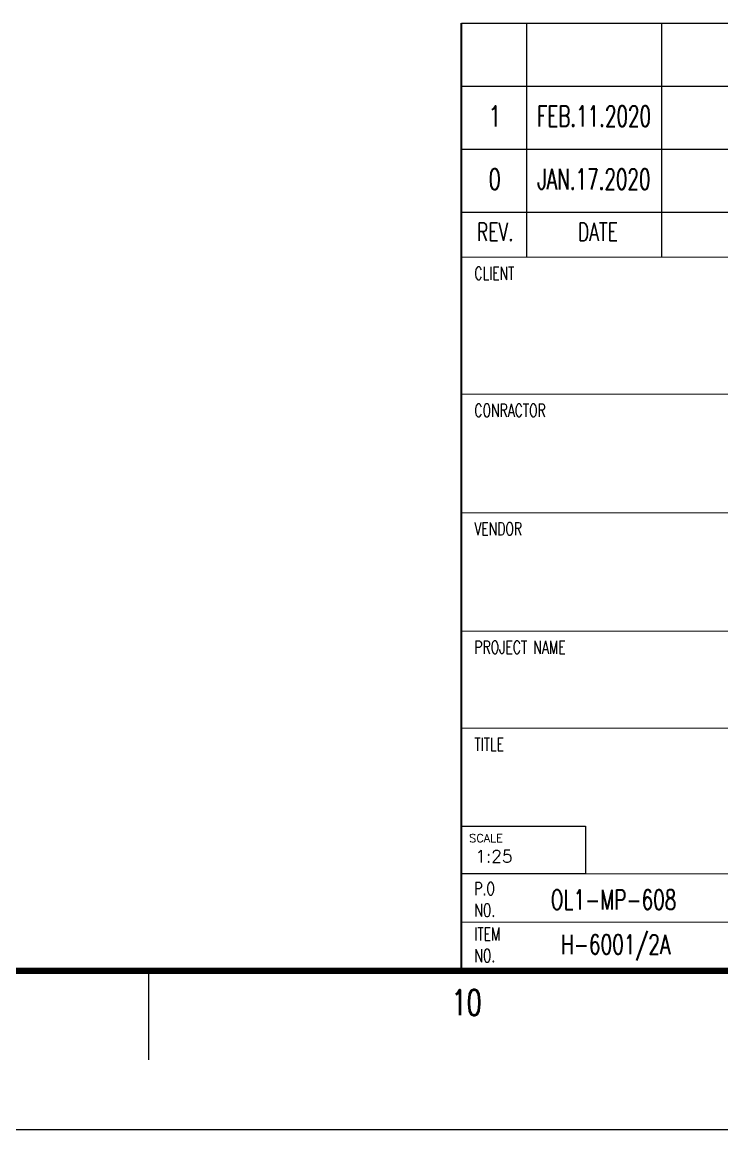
# Model space of a CAD drawing. Header units: millimetres. Extents: x 0 to 134087, y -49114 to 20834.
# Drawn here: x 17027 to 18972, y -49114 to -46038 of the extents above; entities that cross this region are included whole.
import ezdxf
from ezdxf.enums import TextEntityAlignment as Align

# ---------------------------------------------------------------- set-up
doc = ezdxf.new("R2010")
doc.units = ezdxf.units.MM
doc.header["$LTSCALE"] = 35
for name, color, linetype in [('BODER', 7, 'Continuous'), ('border', 130, 'Continuous'), ('TITLE', 7, 'Continuous')]:
    doc.layers.add(name, color=color, linetype=linetype)
doc.styles.add('ROMANS', font='ROMANS.shx', dxfattribs={"width": 0.8})
doc.styles.get("Standard").update_dxf_attribs({"font": 'romans.shx', "width": 0.8, "bigfont": 'whgtxt.shx'})

# ---------------------------------------------------------------- blocks, each defined once
blk = doc.blocks.new('TITLE')
at = {"color": 7, "lineweight": 0}
for p, q in [((699.67, 17.68), (699.67, 83.81)), ((699.67, 44.64), (823.67, 44.64)), ((699.67, 44.64), (823.67, 44.64)), ((699.67, 44.64), (823.67, 44.64)), ((699.67, 28.46), (823.67, 28.46)), ((731.53, 23.07), (699.67, 23.07))]:
    blk.add_line(p, q, dxfattribs=at)
at = {"color": 7}
for p, q in [((664.88, 17.68), (664.88, 7.78)), ((841, 0), (0, 0))]:
    blk.add_line(p, q, dxfattribs=at)
at = {"color": 7, "const_width": 0.707}
blk.add_lwpolyline([(28.29, 17.68), (823.67, 17.68)], dxfattribs=at)
at = {"layer": 'BODER'}
for p, q in [((699.67, 122.97), (823.67, 122.97)), ((706.93, 96.97), (706.93, 122.97)), ((721.93, 96.97), (721.93, 122.97)), ((699.67, 115.97), (823.67, 115.97)), ((699.67, 108.97), (823.67, 108.97)), ((699.67, 101.97), (823.67, 101.97))]:
    blk.add_line(p, q, dxfattribs=at)
at = {"layer": 'border', "color": 7, "linetype": 'Continuous', "lineweight": 0}
for p, q in [((699.67, 96.97), (823.67, 96.97)), ((699.67, 96.97), (823.67, 96.97)), ((699.67, 81.73), (823.67, 81.73)), ((699.67, 68.57), (823.67, 68.57)), ((699.67, 55.42), (823.67, 55.42))]:
    blk.add_line(p, q, dxfattribs=at)
at = {"layer": 'TITLE'}
for p, q in [((699.67, 33.73), (713.47, 33.73)), ((713.47, 33.73), (713.47, 28.46))]:
    blk.add_line(p, q, dxfattribs=at)
at = {"layer": 'TITLE', "color": 7, "lineweight": 0, "const_width": 0.216}
blk.add_lwpolyline([(699.67, 17.68), (699.67, 122.97)], dxfattribs=at)
at = {"layer": 'TITLE', "lineweight": 0, "const_width": 0.14}
blk.add_lwpolyline([(699.67, 33.73), (699.67, 28.46)], dxfattribs=at)
at = {"color": 7, "lineweight": 0, "style": 'ROMANS', "width": 0.7}
for s, height, p in [('CLIENT', 1.438, (701.11, 94.45)), ('CONRACTOR', 1.438, (701.11, 79.21)), ('VENDOR', 1.438, (701.11, 66.06)), ('PROJECT NAME', 1.4376, (701.11, 52.9)), ('TITLE', 1.438, (701.11, 42.12)), ('P.O', 1.438, (701.11, 26.09)), ('NO.', 1.438, (701.11, 23.69)), ('ITEM', 1.438, (701.11, 21.03)), ('NO.', 1.438, (701.11, 18.64))]:
    blk.add_text(s, height=height, dxfattribs=at).set_placement(p)
at = {"lineweight": 0, "style": 'ROMANS', "width": 0.7}
for s, p in [('OL1-MP-608', (716.58, 24.5)), ('H-6001/2A', (716.82, 19.53))]:
    blk.add_text(s, height=2.156, dxfattribs=at).set_placement(p, align=Align.CENTER)
at = {"color": 7, "style": 'ROMANS', "width": 0.7}
blk.add_text('10', height=2.829, dxfattribs=at).set_placement((700.24, 14.15), align=Align.MIDDLE)
at = {"layer": 'BODER', "style": 'ROMANS', "width": 0.7}
for s, p in [('REV.', (703.43, 99.76)), ('DATE', (714.84, 99.76))]:
    blk.add_text(s, height=2, dxfattribs=at).set_placement(p, align=Align.MIDDLE)
at = {"layer": 'TITLE', "lineweight": 0}
blk.add_text('SCALE', height=0.92, dxfattribs=at).set_placement((702.41, 31.95), align=Align.CENTER)

msp = doc.modelspace()

# ---------------------------------------------------------------- linework, layer by layer
at = {"color": 7, "lineweight": 0}
msp.add_line((18248.0579, -48402.8065), (18593.0836, -48402.8065), dxfattribs=at)

# ---------------------------------------------------------------- block references
at = {"linetype": 'ByBlock', "xscale": 24.99999999749996, "yscale": 24.99999999749996, "zscale": 24.99999999749996}
msp.add_blockref('TITLE', (756.2886, -49114.431), dxfattribs=at)

# ---------------------------------------------------------------- texts
at = {"color": 2, "lineweight": 0}
msp.add_text('1:25', height=34.50256, dxfattribs=at).set_placement((18338.4046, -48371.8786), align=Align.CENTER)
at = {"layer": 'BODER', "color": 7, "style": 'ROMANS'}
for s, width, p in [('1', 0.7, (18340.5818, -46298.6965)), ('FEB.11.2020', 0.65, (18616.4361, -46298.6965)), ('0', 0.7, (18340.5818, -46473.6965)), ('JAN.17.2020', 0.65, (18616.4361, -46473.6965))]:
    msp.add_text(s, height=57.5, dxfattribs=dict(at, width=width)).set_placement(p, align=Align.MIDDLE)

doc.saveas('drawing.dxf')
